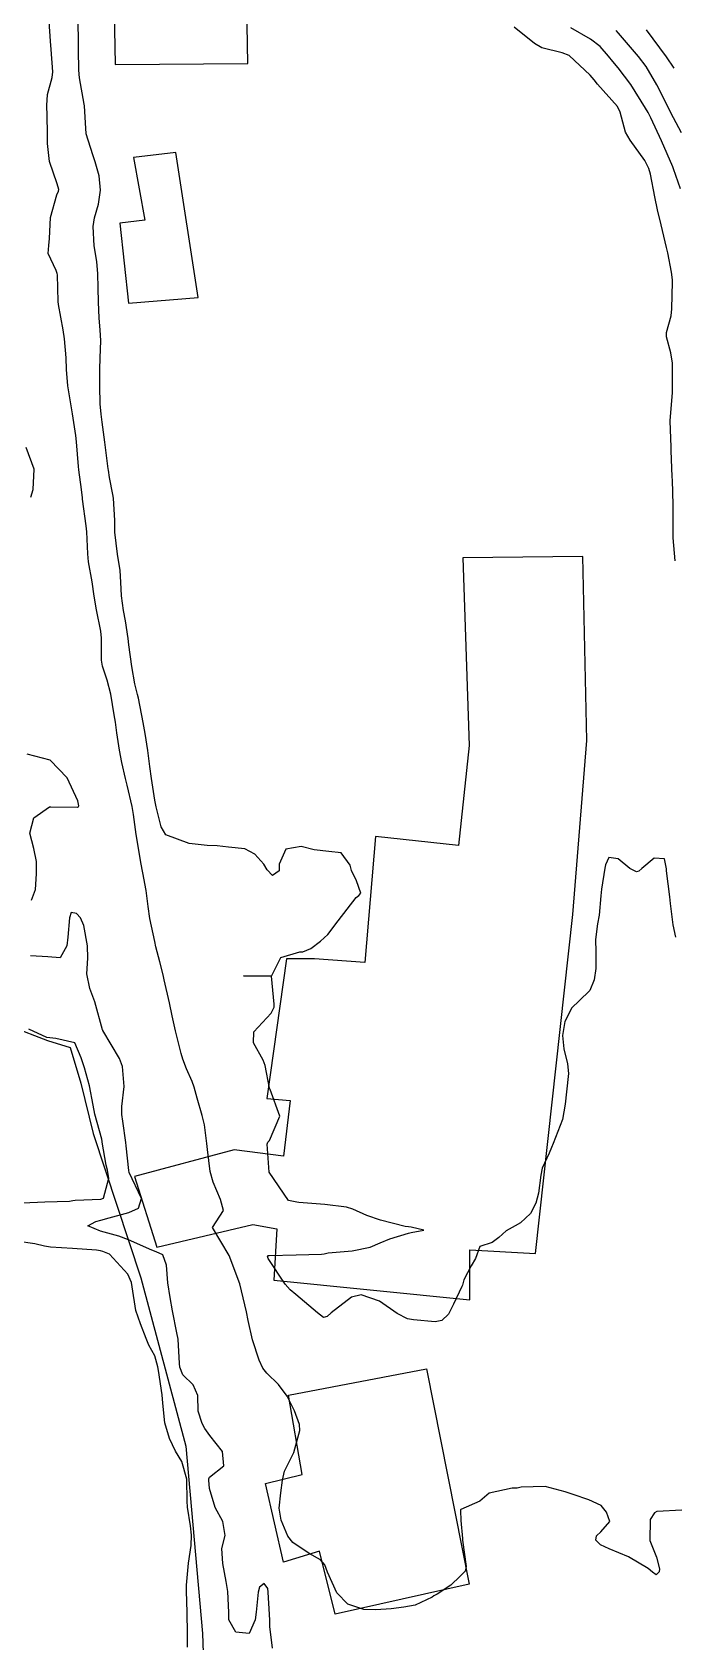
# Model space of a CAD drawing. Header units: metres. Extents: x 298520 to 308411, y 7433745 to 7450750.
# Drawn here: x 300692.4 to 300738.3, y 7447977.5 to 7448092.5 of the extents above; entities that cross this region are included whole.
import ezdxf

# ---------------------------------------------------------------- set-up
doc = ezdxf.new("R2010")
doc.units = ezdxf.units.M
doc.header["$LTSCALE"] = 10
for name, color, linetype in [('Curvas de Nivel 1m', 11, 'Continuous'), ('Curvas de Nivel 5m', 15, 'Continuous'), ('Edificações', 30, 'Continuous'), ('Hidrografia', 140, 'Continuous')]:
    doc.layers.add(name, color=color, linetype=linetype)

msp = doc.modelspace()

# ---------------------------------------------------------------- linework, layer by layer
at = {"layer": 'Curvas de Nivel 1m', "flags": 128}
for points, elevation in [([(300738.82, 7447986.96), (300737.04, 7447986.85), (300736.87, 7447986.76), (300736.56, 7447986.29), (300736.55, 7447984.77), (300737.01, 7447983.59), (300737.24, 7447982.76), (300737.2, 7447982.55), (300736.99, 7447982.33), (300736.73, 7447982.51), (300736.43, 7447982.77), (300735.01, 7447983.62), (300733.63, 7447984.18), (300733.02, 7447984.47), (300732.68, 7447984.81), (300732.72, 7447985.12), (300733.03, 7447985.39), (300733.69, 7447986.15), (300733.44, 7447986.81), (300733.05, 7447987.28), (300732.18, 7447987.69), (300731.06, 7447988.06), (300730.48, 7447988.27), (300729.06, 7447988.64), (300727.35, 7447988.59), (300727.06, 7447988.53), (300726.69, 7447988.52), (300725.06, 7447988.17), (300724.38, 7447987.58), (300723.04, 7447987), (300723, 7447986.97), (300723, 7447986.93), (300723.04, 7447986.22), (300723.14, 7447984.93), (300723.15, 7447984.8), (300723.4, 7447982.93), (300723.33, 7447982.59), (300722.99, 7447982.23), (300722.32, 7447981.6), (300721.34, 7447980.95), (300721.1, 7447980.82), (300720.97, 7447980.74), (300719.76, 7447980.17), (300718.96, 7447980.02), (300718.04, 7447979.91), (300716.96, 7447979.83), (300716.1, 7447979.86), (300714.96, 7447980.24), (300714.16, 7447981.04), (300713.5, 7447982.53), (300713.3, 7447983.05), (300713, 7447983.4), (300712.2, 7447983.86), (300711.02, 7447984.64), (300710.66, 7447985.08), (300710.18, 7447986.23), (300710.05, 7447987.08), (300710.16, 7447988.19), (300710.28, 7447989.08), (300710.42, 7447989.73), (300711.09, 7447991.07), (300711.53, 7447992.64), (300711.49, 7447993.07), (300711.13, 7447994.04), (300710.62, 7447995.08), (300709.99, 7447995.93), (300709.16, 7447996.73), (300708.87, 7447997.1), (300708.61, 7447997.66), (300708.14, 7447999.11), (300707.83, 7448000.49), (300707.7, 7448001.12), (300707.23, 7448003.12), (300706.47, 7448005.13), (300705.28, 7448007.14), (300706.07, 7448008.36), (300705.85, 7448009.13), (300705.32, 7448010.37), (300705.12, 7448011.14), (300704.92, 7448012.72), (300704.88, 7448013.15), (300704.7, 7448014.48), (300704.55, 7448015.15), (300704.18, 7448016.37), (300703.96, 7448017.16), (300703.82, 7448017.58), (300703.42, 7448018.47), (300703.15, 7448019.17), (300703.04, 7448019.56), (300702.63, 7448021.18), (300702.39, 7448022.26), (300702.2, 7448023.18), (300701.83, 7448024.84), (300701.75, 7448025.19), (300701.51, 7448026.12), (300701.23, 7448027.19), (300701.15, 7448027.57), (300700.81, 7448029.2), (300700.68, 7448030.08), (300700.55, 7448031.2), (300700.31, 7448032.48), (300700.16, 7448033.2), (300699.87, 7448034.95), (300699.83, 7448035.21), (300699.63, 7448036.63), (300699.53, 7448037.21), (300699.18, 7448038.73), (300699.07, 7448039.22), (300698.8, 7448040.35), (300698.64, 7448041.23), (300698.45, 7448042.48), (300698.34, 7448043.23), (300698.25, 7448043.77), (300698.01, 7448045.24), (300697.75, 7448046.24), (300697.42, 7448047.24), (300697.35, 7448047.66), (300697.34, 7448049.24), (300697.29, 7448049.74), (300696.99, 7448051.25), (300696.83, 7448052.24), (300696.67, 7448053.25), (300696.42, 7448054.68), (300696.36, 7448055.25), (300696.29, 7448056.84), (300696.26, 7448057.26), (300695.99, 7448059.17), (300695.98, 7448059.26), (300695.91, 7448059.85), (300695.72, 7448061.26), (300695.7, 7448061.49), (300695.55, 7448063.26), (300695.5, 7448063.72), (300695.27, 7448065.27), (300695.13, 7448066.12), (300694.95, 7448067.27), (300694.85, 7448068.43), (300694.81, 7448069.27), (300694.7, 7448070.61), (300694.61, 7448071.27), (300694.28, 7448073.07), (300694.25, 7448073.28), (300694.19, 7448075.18), (300694.17, 7448075.28), (300694.1, 7448075.5), (300693.53, 7448076.71), (300693.57, 7448077.29), (300693.62, 7448077.79), (300693.7, 7448079.29), (300694.16, 7448080.9), (300694.28, 7448081.16), (300694.3, 7448081.28), (300694.17, 7448081.69), (300693.64, 7448083.29), (300693.48, 7448084.56), (300693.48, 7448085.29), (300693.47, 7448086.54), (300693.44, 7448087.29), (300693.48, 7448088.06), (300693.82, 7448089.28), (300693.87, 7448089.68), (300693.74, 7448091.29), (300693.7, 7448091.88), (300693.6, 7448093.29)], 678), ([(300738.41, 7448027.88), (300738.21, 7448028.75), (300738.02, 7448030.29), (300737.97, 7448030.76), (300737.74, 7448032.61), (300737.72, 7448032.76), (300737.6, 7448033.48), (300736.84, 7448033.53), (300735.96, 7448032.78), (300735.76, 7448032.6), (300735.59, 7448032.55), (300735.12, 7448032.79), (300734.27, 7448033.47), (300733.6, 7448033.58), (300733.37, 7448033.04), (300733.32, 7448032.81), (300733.09, 7448031.3), (300733.04, 7448030.82), (300732.92, 7448029.45), (300732.81, 7448028.82), (300732.65, 7448027.7), (300732.67, 7448026.82), (300732.67, 7448025.65), (300732.55, 7448024.82), (300732.25, 7448024.06), (300731.48, 7448023.32), (300730.97, 7448022.84), (300730.47, 7448021.85), (300730.29, 7448020.85), (300730.39, 7448019.89), (300730.66, 7448018.84), (300730.72, 7448018.15), (300730.59, 7448016.84), (300730.5, 7448015.96), (300730.29, 7448014.85), (300729.63, 7448013.13), (300729.52, 7448012.86), (300729.35, 7448012.46), (300728.84, 7448011.37), (300728.75, 7448010.87), (300728.59, 7448009.59), (300728.4, 7448008.87), (300728.02, 7448008.14), (300727.29, 7448007.47), (300726.92, 7448007.25), (300726.27, 7448006.89), (300725.74, 7448006.43), (300725.27, 7448006.06), (300724.4, 7448005.79), (300724.07, 7448004.92), (300723.77, 7448004.4), (300723.24, 7448003.4), (300723.14, 7448003.02), (300723.1, 7448002.93), (300722.5, 7448001.66), (300722.14, 7448000.94), (300721.67, 7448000.49), (300721.2, 7448000.39), (300719.64, 7448000.54), (300719.21, 7448000.62), (300718.47, 7448000.99), (300717.22, 7448001.88), (300715.9, 7448002.34), (300715.22, 7448002.17), (300713.77, 7448001.04), (300713.48, 7448000.78), (300713.21, 7448000.7), (300712.78, 7448001.05), (300711.23, 7448002.35), (300710.83, 7448002.68), (300710.48, 7448003.08), (300709.26, 7448004.92), (300709.22, 7448005.1), (300709.23, 7448005.14), (300709.26, 7448005.15), (300709.32, 7448005.15), (300711.26, 7448005.18), (300713.08, 7448005.24), (300713.27, 7448005.27), (300713.55, 7448005.33), (300715.27, 7448005.48), (300716.54, 7448005.73), (300717.27, 7448006.04), (300717.95, 7448006.32), (300719.28, 7448006.73), (300719.48, 7448006.78), (300720.38, 7448006.96), (300719.48, 7448007.17), (300719.28, 7448007.18), (300719.05, 7448007.22), (300717.29, 7448007.67), (300716.31, 7448007.99), (300715.3, 7448008.46), (300714.87, 7448008.59), (300713.3, 7448008.79), (300711.44, 7448008.93), (300711.3, 7448008.95), (300711.2, 7448008.97), (300710.71, 7448009.08), (300709.33, 7448011.1), (300709.18, 7448013.1), (300709.23, 7448013.23), (300709.36, 7448013.36), (300710.1, 7448015.09), (300709.4, 7448016.99), (300709.35, 7448017.09), (300709.04, 7448018.72), (300708.89, 7448019.1), (300708.22, 7448020.33), (300708.24, 7448021.11), (300709.47, 7448022.46), (300709.69, 7448022.87), (300709.7, 7448023.09), (300709.49, 7448025.09), (300707.49, 7448025.12), (300709.49, 7448025.09), (300710.17, 7448026.42), (300711.52, 7448026.82), (300711.74, 7448026.84), (300712.3, 7448027.06), (300712.99, 7448027.59), (300713.53, 7448028.07), (300714.27, 7448029.04), (300715.56, 7448030.7), (300715.73, 7448030.85), (300715.88, 7448031.02), (300715.58, 7448031.9), (300715.22, 7448032.65), (300715.12, 7448033.03), (300714.47, 7448033.91), (300713.6, 7448034), (300712.54, 7448034.12), (300711.61, 7448034.35), (300710.53, 7448034.16), (300710.04, 7448033.09), (300710.05, 7448032.62), (300709.58, 7448032.28), (300709.19, 7448032.69), (300708.96, 7448033.1), (300708.3, 7448033.81), (300707.6, 7448034.18), (300706.42, 7448034.31), (300705.61, 7448034.4), (300704.89, 7448034.43), (300703.61, 7448034.56), (300701.95, 7448035.19), (300701.62, 7448035.75), (300701.26, 7448037.19), (300701.17, 7448037.67), (300700.92, 7448039.2), (300700.79, 7448040.08), (300700.65, 7448041.2), (300700.47, 7448042.43), (300700.33, 7448043.2), (300699.98, 7448044.96), (300699.92, 7448045.21), (300699.74, 7448045.97), (300699.51, 7448047.21), (300699.31, 7448048.75), (300699.25, 7448049.22), (300699.05, 7448050.48), (300698.92, 7448051.22), (300698.78, 7448052.26), (300698.74, 7448053.23), (300698.68, 7448054.07), (300698.5, 7448055.23), (300698.31, 7448056.8), (300698.3, 7448057.23), (300698.3, 7448057.65), (300698.2, 7448059.24), (300698.16, 7448059.5), (300697.92, 7448060.71), (300697.84, 7448061.24), (300697.83, 7448061.33), (300697.58, 7448063.24), (300697.39, 7448064.67), (300697.32, 7448065.24), (300697.26, 7448065.97), (300697.23, 7448067.24), (300697.23, 7448068.46), (300697.25, 7448069.24), (300697.29, 7448070.5), (300697.26, 7448071.24), (300697.18, 7448072.12), (300697.12, 7448073.24), (300697.1, 7448074.27), (300697.09, 7448075.25), (300697.01, 7448076.15), (300696.83, 7448077.25), (300696.76, 7448078.63), (300696.85, 7448079.25), (300697.13, 7448080.23), (300697.28, 7448081.24), (300697.17, 7448082.25), (300696.9, 7448083.25), (300696.72, 7448083.77), (300696.25, 7448085.26), (300696.25, 7448085.29), (300696.22, 7448085.65), (300696.13, 7448087.26), (300696.11, 7448087.38), (300695.78, 7448089.26), (300695.73, 7448089.8), (300695.71, 7448091.27), (300695.7, 7448091.86), (300695.67, 7448093.27)], 679), ([(300738.74, 7448081.32), (300738.24, 7448082.76), (300738.19, 7448082.9), (300737.37, 7448084.77), (300736.6, 7448086.41), (300736.41, 7448086.78), (300736.24, 7448087.1), (300735.18, 7448088.79), (300734.27, 7448089.97), (300733.89, 7448090.42), (300733.59, 7448090.81), (300732.98, 7448091.51), (300732.29, 7448092.03), (300730.89, 7448092.84)], 681), ([(300738.81, 7448085.34), (300738.23, 7448086.4), (300738.04, 7448086.76), (300737.84, 7448087.17), (300737.04, 7448088.77), (300736.28, 7448090.07), (300735.74, 7448090.79), (300734.3, 7448092.46), (300734.13, 7448092.64)], 682), ([(300738.27, 7448089.96), (300737.72, 7448090.77), (300736.3, 7448092.7)], 683), ([(300692.29, 7448059.3), (300692.47, 7448059.86), (300692.54, 7448061.3), (300691.95, 7448062.86)], 677), ([(300692.35, 7448030.51), (300692.64, 7448031.29), (300692.7, 7448032.41), (300692.7, 7448033.29), (300692.51, 7448034.2), (300692.22, 7448035.3), (300692.51, 7448036.41), (300693.64, 7448037.18), (300693.73, 7448037.19), (300695.64, 7448037.17), (300695.7, 7448037.2), (300695.73, 7448037.26), (300695.65, 7448037.61), (300694.9, 7448039.27), (300693.68, 7448040.52), (300692.04, 7448040.95)], 677), ([(300709.56, 7447977.09), (300709.39, 7447978.65), (300709.38, 7447979.09), (300709.36, 7447979.5), (300709.27, 7447981.1), (300709.23, 7447981.35), (300708.98, 7447981.71), (300708.63, 7447981.45), (300708.55, 7447981.1), (300708.39, 7447979.67), (300708.32, 7447979.11), (300707.9, 7447978.15), (300706.94, 7447978.23), (300706.45, 7447979.12), (300706.44, 7447979.64), (300706.37, 7447981.13), (300706.25, 7447981.86), (300706.02, 7447983.13), (300705.94, 7447984.2), (300706.19, 7447985.13), (300706.03, 7447986.13), (300705.48, 7447987.14), (300705.06, 7447988.49), (300705.02, 7447989.1), (300705.01, 7447989.14), (300705.01, 7447989.19), (300705.07, 7447989.31), (300706.08, 7447990.12), (300705.99, 7447991.13), (300705.1, 7447992.29), (300704.74, 7447992.78), (300704.54, 7447993.15), (300704.26, 7447994.02), (300704.23, 7447995.15), (300703.9, 7447995.91), (300703.16, 7447996.61), (300702.95, 7447997.17), (300702.92, 7447997.42), (300702.82, 7447999.17), (300702.74, 7447999.62), (300702.42, 7448001.18), (300702.25, 7448002.15), (300702.09, 7448003.18), (300701.99, 7448004.45), (300701.72, 7448005.19), (300701.26, 7448005.39), (300700.95, 7448005.51), (300699.27, 7448006.27), (300698.58, 7448006.52), (300697.28, 7448006.87), (300696.36, 7448007.25), (300696.95, 7448007.58), (300697.29, 7448007.66), (300697.89, 7448007.83), (300699.29, 7448008.22), (300699.98, 7448008.51), (300700.21, 7448009.2), (300699.33, 7448011.07), (300699.29, 7448011.21), (300699.11, 7448012.98), (300699.09, 7448013.21), (300698.88, 7448014.73), (300698.81, 7448015.22), (300698.81, 7448015.79), (300698.97, 7448017.22), (300698.85, 7448018.65), (300698.63, 7448019.22), (300697.45, 7448021.2), (300697.43, 7448021.24), (300697.42, 7448021.27), (300696.88, 7448023.25), (300696.52, 7448024.21), (300696.3, 7448025.25), (300696.37, 7448026.39), (300696.35, 7448027.25), (300696.08, 7448028.71), (300695.84, 7448029.26), (300695.55, 7448029.57), (300695.18, 7448029.64), (300695.06, 7448029.26), (300694.93, 7448027.87), (300694.86, 7448027.27), (300694.38, 7448026.41), (300693.51, 7448026.48), (300692.26, 7448026.55)], 677), ([(300691.7, 7448008.9), (300693.3, 7448008.98), (300695.06, 7448009.03), (300695.3, 7448009.07), (300695.47, 7448009.09), (300697.3, 7448009.16), (300697.5, 7448009.24), (300697.88, 7448010.67), (300697.77, 7448011.23), (300697.69, 7448011.59), (300697.4, 7448013.24), (300697.4, 7448013.28), (300697.36, 7448013.46), (300696.88, 7448015.24), (300696.76, 7448015.87), (300696.49, 7448017.25), (300696.12, 7448018.55), (300695.9, 7448019.26), (300695.44, 7448020.33), (300694.08, 7448020.65), (300693.44, 7448020.72), (300692.16, 7448021.3)], 676), ([(300703.5, 7447977.16), (300703.49, 7447978.62), (300703.46, 7447979.16), (300703.47, 7447979.67), (300703.43, 7447981.16), (300703.42, 7447981.6), (300703.56, 7447983.16), (300703.75, 7447984.42), (300703.78, 7447985.16), (300703.71, 7447985.84), (300703.5, 7447987.16), (300703.47, 7447987.59), (300703.45, 7447989.16), (300703.08, 7447990.43), (300702.64, 7447991.17), (300702.21, 7447992.07), (300701.88, 7447993.18), (300701.73, 7447994.58), (300701.68, 7447995.18), (300701.41, 7447996.93), (300701.38, 7447997.19), (300701.17, 7447997.98), (300700.72, 7447998.74), (300700.53, 7447999.2), (300700.13, 7448000.27), (300699.79, 7448001.2), (300699.53, 7448002.91), (300699.49, 7448003.21), (300699.24, 7448003.81), (300697.93, 7448005.23), (300697.45, 7448005.43), (300697.27, 7448005.48), (300696.98, 7448005.53), (300695.27, 7448005.64), (300693.71, 7448005.73), (300693.27, 7448005.81), (300692.58, 7448005.98), (300691.27, 7448006.17)], 676)]:
    msp.add_lwpolyline(points, dxfattribs=dict(at, elevation=elevation))
at = {"layer": 'Curvas de Nivel 5m', "elevation": 680, "flags": 128}
msp.add_lwpolyline([(300738.35, 7448054.76), (300738.21, 7448056.41), (300738.2, 7448056.76), (300738.21, 7448058.45), (300738.2, 7448058.76), (300738.15, 7448060.53), (300738.14, 7448060.76), (300738.07, 7448062.64), (300738.07, 7448062.76), (300738.07, 7448062.88), (300738, 7448064.76), (300738, 7448064.79), (300738.15, 7448066.76), (300738.15, 7448068.63), (300738.15, 7448068.76), (300738.15, 7448068.89), (300738.03, 7448069.61), (300737.73, 7448070.76), (300737.73, 7448071.08), (300738.06, 7448072.27), (300738.11, 7448072.76), (300738.16, 7448074.69), (300738.16, 7448074.76), (300738.16, 7448074.83), (300738.1, 7448075.38), (300737.83, 7448076.76), (300737.74, 7448077.14), (300737.35, 7448078.77), (300737.09, 7448079.83), (300736.89, 7448080.77), (300736.59, 7448082.37), (300736.47, 7448082.78), (300736.19, 7448083.36), (300735.13, 7448084.8), (300734.8, 7448085.39), (300734.43, 7448086.8), (300734.24, 7448087.21), (300732.8, 7448088.82), (300732.55, 7448089.11), (300732.27, 7448089.45), (300730.77, 7448090.85), (300730.28, 7448091.05), (300728.83, 7448091.41), (300728.29, 7448091.72), (300726.84, 7448092.89)], dxfattribs=at)
at = {"layer": 'Edificações'}
for points in [[(300698.32, 7448090.21), (300707.8, 7448090.28), (300707.32, 7448117.89), (300695.78, 7448117.21), (300696.26, 7448103.97), (300698.05, 7448104.03)], [(300704.26, 7448073.58), (300702.66, 7448083.93), (300699.64, 7448083.58), (300700.44, 7448079.09), (300698.66, 7448078.87), (300699.28, 7448073.16)], [(300731.76, 7448055.07), (300723.18, 7448054.98), (300723.63, 7448041.57), (300722.86, 7448034.42), (300716.94, 7448035.06), (300716.18, 7448026.06), (300712.56, 7448026.33), (300710.57, 7448026.33), (300709.17, 7448016.36), (300710.84, 7448016.21), (300710.35, 7448012.24), (300706.82, 7448012.69), (300699.71, 7448010.79), (300701.3, 7448005.74), (300708.17, 7448007.35), (300709.88, 7448007.04), (300709.67, 7448003.38), (300723.67, 7448001.98), (300723.67, 7448005.54), (300728.37, 7448005.28), (300731.04, 7448029.49), (300732.03, 7448041.92)], [(300720.58, 7447997.05), (300723.62, 7447981.67), (300714.04, 7447979.51), (300712.93, 7447984.02), (300710.35, 7447983.24), (300709.06, 7447988.85), (300711.69, 7447989.5), (300710.72, 7447995.17)]]:
    msp.add_lwpolyline(points, close=True, dxfattribs=at)
at = {"layer": 'Hidrografia'}
msp.add_lwpolyline([(300643.99, 7447977.32), (300645.96, 7447980.19), (300647.34, 7447987.72), (300648.18, 7447988.9), (300650.96, 7447989.37), (300665.12, 7447990.95), (300671.2, 7447993.51), (300675.72, 7447998.32), (300683.62, 7448012.26), (300687.06, 7448017.83), (300689.54, 7448020.76), (300690.9, 7448021.5), (300693.48, 7448020.49), (300695.1, 7448019.99), (300695.88, 7448017.46), (300696.74, 7448013.86), (300700.16, 7448003.54), (300703.38, 7447991.53), (300704.56, 7447978.15), (300704.91, 7447968.49)], dxfattribs=at)

doc.saveas('drawing.dxf')
